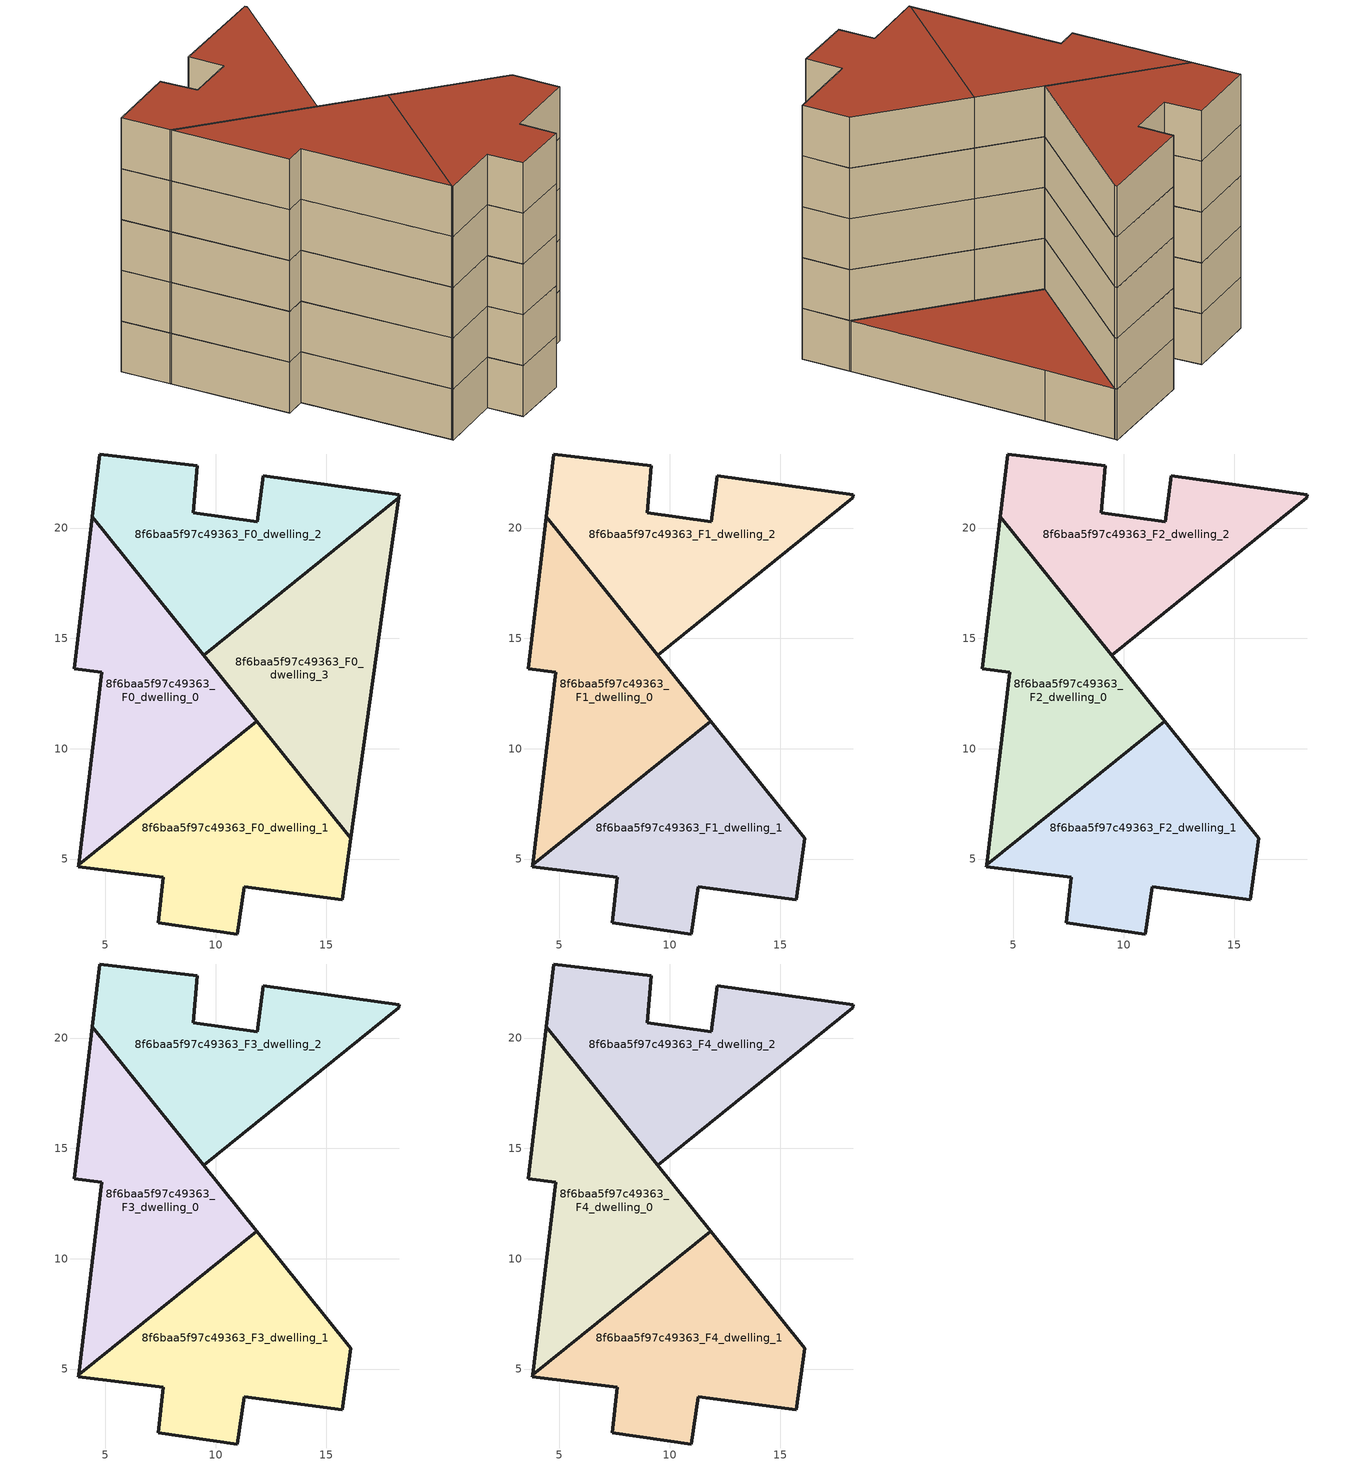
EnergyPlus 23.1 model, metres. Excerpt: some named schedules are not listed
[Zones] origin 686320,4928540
8f6baa5f97c49363_F0_dwelling_0
 floor ground (EU_floor_Construction): 11.86,11.24 4.41,20.51 3.58,13.61 4.84,13.46 3.79,4.75 z0
 wall outside (EU_wall_Construction): 4.41,20.51 11.86,11.24 3.79,4.75 4.84,13.46 3.58,13.61 4.41,20.51 z0:3
8f6baa5f97c49363_F0_dwelling_1
 floor ground (EU_floor_Construction): 15.74,3.16 16.13,5.93 11.86,11.24 3.79,4.75 3.78,4.64 7.64,4.18 7.41,2.11 10.98,1.6 11.29,3.74 z0
 wall outside (EU_wall_Construction): 7.41,2.11 7.64,4.18 3.78,4.64 3.79,4.75 11.86,11.24 16.13,5.93 15.74,3.16 11.29,3.74 10.98,1.6 7.41,2.11 z0:3
8f6baa5f97c49363_F0_dwelling_2
 floor ground (EU_floor_Construction): 18.3,21.36 18.32,21.51 12.17,22.36 11.88,20.29 8.99,20.69 9.17,22.82 4.76,23.35 4.41,20.51 9.45,14.24 z0
 wall outside (EU_wall_Construction): 9.45,14.24 4.41,20.51 4.76,23.35 9.17,22.82 8.99,20.69 11.88,20.29 12.17,22.36 18.32,21.51 18.3,21.36 9.45,14.24 z0:3
8f6baa5f97c49363_F0_dwelling_3
 floor ground (EU_floor_Construction): 16.13,5.93 17.7,17.28 18.3,21.36 9.45,14.24 z0
 wall outside (EU_wall_Construction): 18.3,21.36 17.7,17.28 16.13,5.93 9.45,14.24 18.3,21.36 z0:3
 roof outside (EU_roof_Construction): 18.3,21.36 17.7,17.28 16.13,5.93 9.45,14.24 z3
8f6baa5f97c49363_F1_dwelling_0
 floor to 8f6baa5f97c49363_F0_dwelling_0 (EU_floor_Construction): 11.86,11.24 4.41,20.51 3.58,13.61 4.84,13.46 3.79,4.75 z3
 wall outside (EU_wall_Construction): 4.41,20.51 11.86,11.24 3.79,4.75 4.84,13.46 3.58,13.61 4.41,20.51 z3:6
8f6baa5f97c49363_F1_dwelling_1
 floor to 8f6baa5f97c49363_F0_dwelling_1 (EU_floor_Construction): 15.74,3.16 16.13,5.93 11.86,11.24 3.79,4.75 3.77,4.64 7.63,4.18 7.4,2.11 10.98,1.6 11.28,3.74 z3
 wall outside (EU_wall_Construction): 7.41,2.11 7.64,4.18 3.78,4.64 3.79,4.75 11.86,11.24 16.13,5.93 15.74,3.16 11.29,3.74 10.98,1.6 7.41,2.11 z3:6
8f6baa5f97c49363_F1_dwelling_2
 floor to 8f6baa5f97c49363_F0_dwelling_2 (EU_floor_Construction): 18.3,21.36 18.32,21.51 12.17,22.36 11.88,20.29 8.99,20.69 9.17,22.82 4.76,23.35 4.41,20.51 9.45,14.24 z3
 wall outside (EU_wall_Construction): 9.45,14.24 4.41,20.51 4.76,23.35 9.17,22.82 8.99,20.69 11.88,20.29 12.17,22.36 18.32,21.51 18.3,21.36 9.45,14.24 z3:6
8f6baa5f97c49363_F2_dwelling_0
 floor to 8f6baa5f97c49363_F1_dwelling_0 (EU_floor_Construction): 11.86,11.24 4.41,20.51 3.58,13.61 4.84,13.46 3.79,4.75 z6
 wall outside (EU_wall_Construction): 4.41,20.51 11.86,11.24 3.79,4.75 4.84,13.46 3.58,13.61 4.41,20.51 z6:9
8f6baa5f97c49363_F2_dwelling_1
 floor to 8f6baa5f97c49363_F1_dwelling_1 (EU_floor_Construction): 15.74,3.16 16.13,5.93 11.86,11.24 3.79,4.75 3.77,4.64 7.63,4.18 7.4,2.11 10.98,1.6 11.28,3.74 z6
 wall outside (EU_wall_Construction): 7.41,2.11 7.64,4.18 3.78,4.64 3.79,4.75 11.86,11.24 16.13,5.93 15.74,3.16 11.29,3.74 10.98,1.6 7.41,2.11 z6:9
8f6baa5f97c49363_F2_dwelling_2
 floor to 8f6baa5f97c49363_F1_dwelling_2 (EU_floor_Construction): 18.3,21.36 18.32,21.51 12.17,22.36 11.88,20.29 8.99,20.69 9.17,22.82 4.76,23.35 4.41,20.51 9.45,14.24 z6
 wall outside (EU_wall_Construction): 9.45,14.24 4.41,20.51 4.76,23.35 9.17,22.82 8.99,20.69 11.88,20.29 12.17,22.36 18.32,21.51 18.3,21.36 9.45,14.24 z6:9
8f6baa5f97c49363_F3_dwelling_0
 floor to 8f6baa5f97c49363_F2_dwelling_0 (EU_floor_Construction): 11.86,11.24 4.41,20.51 3.58,13.61 4.84,13.46 3.79,4.75 z9
 wall outside (EU_wall_Construction): 4.41,20.51 11.86,11.24 3.79,4.75 4.84,13.46 3.58,13.61 4.41,20.51 z9:12
8f6baa5f97c49363_F3_dwelling_1
 floor to 8f6baa5f97c49363_F2_dwelling_1 (EU_floor_Construction): 15.74,3.16 16.13,5.93 11.86,11.24 3.79,4.75 3.77,4.64 7.63,4.18 7.4,2.11 10.98,1.6 11.28,3.74 z9
 wall outside (EU_wall_Construction): 7.41,2.11 7.64,4.18 3.78,4.64 3.79,4.75 11.86,11.24 16.13,5.93 15.74,3.16 11.29,3.74 10.98,1.6 7.41,2.11 z9:12
8f6baa5f97c49363_F3_dwelling_2
 floor to 8f6baa5f97c49363_F2_dwelling_2 (EU_floor_Construction): 18.3,21.36 18.32,21.51 12.17,22.36 11.88,20.29 8.99,20.69 9.17,22.82 4.76,23.35 4.41,20.51 9.45,14.24 z9
 wall outside (EU_wall_Construction): 9.45,14.24 4.41,20.51 4.76,23.35 9.17,22.82 8.99,20.69 11.88,20.29 12.17,22.36 18.32,21.51 18.3,21.36 9.45,14.24 z9:12
8f6baa5f97c49363_F4_dwelling_0
 floor to 8f6baa5f97c49363_F3_dwelling_0 (EU_floor_Construction): 11.86,11.24 4.41,20.51 3.58,13.61 4.84,13.46 3.79,4.75 z12
 wall outside (EU_wall_Construction): 4.41,20.51 11.86,11.24 3.79,4.75 4.84,13.46 3.58,13.61 4.41,20.51 z12:15
 roof outside (EU_roof_Construction): 4.41,20.51 11.86,11.24 3.79,4.75 4.84,13.46 3.58,13.61 z15
8f6baa5f97c49363_F4_dwelling_1
 floor to 8f6baa5f97c49363_F3_dwelling_1 (EU_floor_Construction): 15.74,3.16 16.13,5.93 11.86,11.24 3.79,4.75 3.77,4.64 7.63,4.18 7.4,2.11 10.98,1.6 11.28,3.74 z12
 wall outside (EU_wall_Construction): 7.41,2.11 7.64,4.18 3.78,4.64 3.79,4.75 11.86,11.24 16.13,5.93 15.74,3.16 11.29,3.74 10.98,1.6 7.41,2.11 z12:15
 roof outside (EU_roof_Construction): 11.86,11.24 16.13,5.93 15.74,3.16 11.29,3.74 10.98,1.6 7.41,2.11 7.64,4.18 3.78,4.64 3.79,4.75 z15
8f6baa5f97c49363_F4_dwelling_2
 floor to 8f6baa5f97c49363_F3_dwelling_2 (EU_floor_Construction): 18.3,21.36 18.32,21.51 12.17,22.36 11.88,20.29 8.99,20.69 9.17,22.82 4.76,23.35 4.41,20.51 9.45,14.24 z12
 wall outside (EU_wall_Construction): 9.45,14.24 4.41,20.51 4.76,23.35 9.17,22.82 8.99,20.69 11.88,20.29 12.17,22.36 18.32,21.51 18.3,21.36 9.45,14.24 z12:15
 roof outside (EU_roof_Construction): 18.32,21.51 18.3,21.36 9.45,14.24 4.41,20.51 4.76,23.35 9.17,22.82 8.99,20.69 11.88,20.29 12.17,22.36 z15
[Building]
EU S2 Campaign: North Axis=0; Terrain=City; Solar Distribution=FullExterior
[Site:Location]
Bologna: Latitude=44.5; Longitude=11.25; Time Zone=1; Elevation=37
[SizingPeriod:WeatherFileDays]
AnnualSizingPeriod: Begin Month=1; Begin Day of Month=1; End Month=12; End Day of Month=31; Day of Week for Start Day=Monday; Use Weather File Daylight Saving Period=No; Use Weather File Rain and Snow Indicators=No
[MATERIAL]
EU_InternalMass_Material: Roughness=MediumRough; Thickness=0.1; Conductivity=1; Density=1800; Specific Heat=900; Thermal Absorptance=0.9; Solar Absorptance=0.7; Visible Absorptance=0.7
[MATERIAL:NOMASS] Roughness=MediumRough; Thermal Absorptance=0.9; Solar Absorptance=0.7; Visible Absorptance=0.7
Name | Thermal Resistance
EU_wall_NoMass | 0.905828
EU_roof_NoMass | 0.37593
EU_floor_NoMass | 0.67114
[CONSTRUCTION]
EU_wall_Construction: EU_wall_NoMass
EU_roof_Construction: EU_roof_NoMass
EU_floor_Construction: EU_floor_NoMass
EU_InternalMass_Construction: EU_InternalMass_Material
[ZONE] Type=1; Multiplier=1; Ceiling Height=autocalculate; Floor Area=autocalculate; Part of Total Floor Area=Yes
Name | Volume
8f6baa5f97c49363_F0_dwelling_0 | 181.097
8f6baa5f97c49363_F1_dwelling_0; 8f6baa5f97c49363_F2_dwelling_0; 8f6baa5f97c49363_F3_dwelling_0; 8f6baa5f97c49363_F4_dwelling_0 | 181.096
8f6baa5f97c49363_F0_dwelling_1 | 181.113
8f6baa5f97c49363_F1_dwelling_1; 8f6baa5f97c49363_F2_dwelling_1; 8f6baa5f97c49363_F3_dwelling_1; 8f6baa5f97c49363_F4_dwelling_1 | 181.114
8f6baa5f97c49363_F0_dwelling_2; 8f6baa5f97c49363_F1_dwelling_2; 8f6baa5f97c49363_F2_dwelling_2; 8f6baa5f97c49363_F3_dwelling_2; 8f6baa5f97c49363_F4_dwelling_2 | 181.11
8f6baa5f97c49363_F0_dwelling_3 | 181.104
[INTERNALMASS] Construction=EU_InternalMass_Construction
Name | Zone or ZoneList | Surface Area
8f6baa5f97c49363_F0_dwelling_0_EU_InternalMass | 8f6baa5f97c49363_F0_dwelling_0 | 60.3653
8f6baa5f97c49363_F0_dwelling_1_EU_InternalMass | 8f6baa5f97c49363_F0_dwelling_1 | 60.3706
8f6baa5f97c49363_F0_dwelling_2_EU_InternalMass | 8f6baa5f97c49363_F0_dwelling_2 | 60.3704
8f6baa5f97c49363_F0_dwelling_3_EU_InternalMass | 8f6baa5f97c49363_F0_dwelling_3 | 60.3679
8f6baa5f97c49363_F1_dwelling_0_EU_InternalMass | 8f6baa5f97c49363_F1_dwelling_0 | 80.4935
8f6baa5f97c49363_F1_dwelling_1_EU_InternalMass | 8f6baa5f97c49363_F1_dwelling_1 | 80.4958
8f6baa5f97c49363_F1_dwelling_2_EU_InternalMass | 8f6baa5f97c49363_F1_dwelling_2 | 80.4897
8f6baa5f97c49363_F2_dwelling_0_EU_InternalMass | 8f6baa5f97c49363_F2_dwelling_0 | 80.4935
8f6baa5f97c49363_F2_dwelling_1_EU_InternalMass | 8f6baa5f97c49363_F2_dwelling_1 | 80.4958
8f6baa5f97c49363_F2_dwelling_2_EU_InternalMass | 8f6baa5f97c49363_F2_dwelling_2 | 80.4897
8f6baa5f97c49363_F3_dwelling_0_EU_InternalMass | 8f6baa5f97c49363_F3_dwelling_0 | 80.4935
8f6baa5f97c49363_F3_dwelling_1_EU_InternalMass | 8f6baa5f97c49363_F3_dwelling_1 | 80.4958
8f6baa5f97c49363_F3_dwelling_2_EU_InternalMass | 8f6baa5f97c49363_F3_dwelling_2 | 80.4897
8f6baa5f97c49363_F4_dwelling_0_EU_InternalMass | 8f6baa5f97c49363_F4_dwelling_0 | 80.4935
8f6baa5f97c49363_F4_dwelling_1_EU_InternalMass | 8f6baa5f97c49363_F4_dwelling_1 | 80.4958
8f6baa5f97c49363_F4_dwelling_2_EU_InternalMass | 8f6baa5f97c49363_F4_dwelling_2 | 80.4897
[OTHEREQUIPMENT] Fuel Type=Electricity; Design Level Calculation Method=Watts/Area; Power per Zone Floor Area=1; Fraction Latent=0; Fraction Radiant=0; Fraction Lost=0; Carbon Dioxide Generation Rate=0; EndUse Subcategory=EU_Step8_InternalGains
Name | Zone or ZoneList or Space or SpaceList | Schedule
EU_Step8_InternalGain_8f6baa5f97c49363_F0_dwelling_0_f000 | 8f6baa5f97c49363_F0_dwelling_0 | EU_Step8_GainSchedule_8f6baa5f97c49363_F0_dwelling_0_f000
EU_Step8_InternalGain_8f6baa5f97c49363_F0_dwelling_1_f000 | 8f6baa5f97c49363_F0_dwelling_1 | EU_Step8_GainSchedule_8f6baa5f97c49363_F0_dwelling_1_f000
EU_Step8_InternalGain_8f6baa5f97c49363_F0_dwelling_2_f000 | 8f6baa5f97c49363_F0_dwelling_2 | EU_Step8_GainSchedule_8f6baa5f97c49363_F0_dwelling_2_f000
EU_Step8_InternalGain_8f6baa5f97c49363_F0_dwelling_3_f000 | 8f6baa5f97c49363_F0_dwelling_3 | EU_Step8_GainSchedule_8f6baa5f97c49363_F0_dwelling_3_f000
EU_Step8_InternalGain_8f6baa5f97c49363_F1_dwelling_0_f000 | 8f6baa5f97c49363_F1_dwelling_0 | EU_Step8_GainSchedule_8f6baa5f97c49363_F1_dwelling_0_f000
EU_Step8_InternalGain_8f6baa5f97c49363_F1_dwelling_1_f000 | 8f6baa5f97c49363_F1_dwelling_1 | EU_Step8_GainSchedule_8f6baa5f97c49363_F1_dwelling_1_f000
EU_Step8_InternalGain_8f6baa5f97c49363_F1_dwelling_2_f000 | 8f6baa5f97c49363_F1_dwelling_2 | EU_Step8_GainSchedule_8f6baa5f97c49363_F1_dwelling_2_f000
EU_Step8_InternalGain_8f6baa5f97c49363_F2_dwelling_0_f000 | 8f6baa5f97c49363_F2_dwelling_0 | EU_Step8_GainSchedule_8f6baa5f97c49363_F2_dwelling_0_f000
EU_Step8_InternalGain_8f6baa5f97c49363_F2_dwelling_1_f000 | 8f6baa5f97c49363_F2_dwelling_1 | EU_Step8_GainSchedule_8f6baa5f97c49363_F2_dwelling_1_f000
EU_Step8_InternalGain_8f6baa5f97c49363_F2_dwelling_2_f000 | 8f6baa5f97c49363_F2_dwelling_2 | EU_Step8_GainSchedule_8f6baa5f97c49363_F2_dwelling_2_f000
EU_Step8_InternalGain_8f6baa5f97c49363_F3_dwelling_0_f000 | 8f6baa5f97c49363_F3_dwelling_0 | EU_Step8_GainSchedule_8f6baa5f97c49363_F3_dwelling_0_f000
EU_Step8_InternalGain_8f6baa5f97c49363_F3_dwelling_1_f000 | 8f6baa5f97c49363_F3_dwelling_1 | EU_Step8_GainSchedule_8f6baa5f97c49363_F3_dwelling_1_f000
EU_Step8_InternalGain_8f6baa5f97c49363_F3_dwelling_2_f000 | 8f6baa5f97c49363_F3_dwelling_2 | EU_Step8_GainSchedule_8f6baa5f97c49363_F3_dwelling_2_f000
EU_Step8_InternalGain_8f6baa5f97c49363_F4_dwelling_0_f000 | 8f6baa5f97c49363_F4_dwelling_0 | EU_Step8_GainSchedule_8f6baa5f97c49363_F4_dwelling_0_f000
EU_Step8_InternalGain_8f6baa5f97c49363_F4_dwelling_1_f000 | 8f6baa5f97c49363_F4_dwelling_1 | EU_Step8_GainSchedule_8f6baa5f97c49363_F4_dwelling_1_f000
EU_Step8_InternalGain_8f6baa5f97c49363_F4_dwelling_2_f000 | 8f6baa5f97c49363_F4_dwelling_2 | EU_Step8_GainSchedule_8f6baa5f97c49363_F4_dwelling_2_f000
[ZONEVENTILATION:DESIGNFLOWRATE] Schedule=EU_AlwaysOn; Design Flow Rate Calculation Method=AirChanges/Hour; Air Changes per Hour=0.73129; Ventilation Type=Natural; Fan Pressure Rise=0; Fan Total Efficiency=1; Constant Term Coefficient=1; Temperature Term Coefficient=0; Velocity Term Coefficient=0; Velocity Squared Term Coefficient=0; Minimum Indoor Temperature=-100; Maximum Indoor Temperature=100; Delta Temperature=-100; Minimum Outdoor Temperature=-100; Maximum Outdoor Temperature=100; Maximum Wind Speed=40
Name | Zone or ZoneList or Space or SpaceList
EU_ConstantAir_8f6baa5f97c49363_F0_dwelling_0 | 8f6baa5f97c49363_F0_dwelling_0
EU_ConstantAir_8f6baa5f97c49363_F0_dwelling_1 | 8f6baa5f97c49363_F0_dwelling_1
EU_ConstantAir_8f6baa5f97c49363_F0_dwelling_2 | 8f6baa5f97c49363_F0_dwelling_2
EU_ConstantAir_8f6baa5f97c49363_F0_dwelling_3 | 8f6baa5f97c49363_F0_dwelling_3
EU_ConstantAir_8f6baa5f97c49363_F1_dwelling_0 | 8f6baa5f97c49363_F1_dwelling_0
EU_ConstantAir_8f6baa5f97c49363_F1_dwelling_1 | 8f6baa5f97c49363_F1_dwelling_1
EU_ConstantAir_8f6baa5f97c49363_F1_dwelling_2 | 8f6baa5f97c49363_F1_dwelling_2
EU_ConstantAir_8f6baa5f97c49363_F2_dwelling_0 | 8f6baa5f97c49363_F2_dwelling_0
EU_ConstantAir_8f6baa5f97c49363_F2_dwelling_1 | 8f6baa5f97c49363_F2_dwelling_1
EU_ConstantAir_8f6baa5f97c49363_F2_dwelling_2 | 8f6baa5f97c49363_F2_dwelling_2
EU_ConstantAir_8f6baa5f97c49363_F3_dwelling_0 | 8f6baa5f97c49363_F3_dwelling_0
EU_ConstantAir_8f6baa5f97c49363_F3_dwelling_1 | 8f6baa5f97c49363_F3_dwelling_1
EU_ConstantAir_8f6baa5f97c49363_F3_dwelling_2 | 8f6baa5f97c49363_F3_dwelling_2
EU_ConstantAir_8f6baa5f97c49363_F4_dwelling_0 | 8f6baa5f97c49363_F4_dwelling_0
EU_ConstantAir_8f6baa5f97c49363_F4_dwelling_1 | 8f6baa5f97c49363_F4_dwelling_1
EU_ConstantAir_8f6baa5f97c49363_F4_dwelling_2 | 8f6baa5f97c49363_F4_dwelling_2
[HVACTEMPLATE:THERMOSTAT] Constant Heating Setpoint=20; Constant Cooling Setpoint=50
EU_HeatOnly_8f6baa5f97c49363_F0_dwelling_0; EU_HeatOnly_8f6baa5f97c49363_F0_dwelling_1; EU_HeatOnly_8f6baa5f97c49363_F0_dwelling_2; EU_HeatOnly_8f6baa5f97c49363_F0_dwelling_3; EU_HeatOnly_8f6baa5f97c49363_F1_dwelling_0; EU_HeatOnly_8f6baa5f97c49363_F1_dwelling_1; EU_HeatOnly_8f6baa5f97c49363_F1_dwelling_2; EU_HeatOnly_8f6baa5f97c49363_F2_dwelling_0; EU_HeatOnly_8f6baa5f97c49363_F2_dwelling_1; EU_HeatOnly_8f6baa5f97c49363_F2_dwelling_2; EU_HeatOnly_8f6baa5f97c49363_F3_dwelling_0; EU_HeatOnly_8f6baa5f97c49363_F3_dwelling_1; EU_HeatOnly_8f6baa5f97c49363_F3_dwelling_2; EU_HeatOnly_8f6baa5f97c49363_F4_dwelling_0; EU_HeatOnly_8f6baa5f97c49363_F4_dwelling_1; EU_HeatOnly_8f6baa5f97c49363_F4_dwelling_2
[HVACTEMPLATE:ZONE:IDEALLOADSAIRSYSTEM] System Availability Schedule=EU_AlwaysOn; Maximum Heating Supply Air Temperature=50; Minimum Cooling Supply Air Temperature=13; Maximum Heating Supply Air Humidity Ratio=0.0156; Minimum Cooling Supply Air Humidity Ratio=0.0077; Heating Limit=NoLimit; Cooling Limit=NoLimit; Heating Availability Schedule=EU_AlwaysOn; Cooling Availability Schedule=EU_CoolingOff; Dehumidification Control Type=ConstantSensibleHeatRatio; Cooling Sensible Heat Ratio=0.7; Dehumidification Setpoint=60; Humidification Control Type=None; Humidification Setpoint=30; Outdoor Air Method=None; Outdoor Air Flow Rate per Person=0.00944; Outdoor Air Flow Rate per Zone Floor Area=0; Outdoor Air Flow Rate per Zone=0; Demand Controlled Ventilation Type=None; Outdoor Air Economizer Type=NoEconomizer; Heat Recovery Type=None; Sensible Heat Recovery Effectiveness=0.7; Latent Heat Recovery Effectiveness=0.65
Name | Template Thermostat
8f6baa5f97c49363_F0_dwelling_0 | EU_HeatOnly_8f6baa5f97c49363_F0_dwelling_0
8f6baa5f97c49363_F0_dwelling_1 | EU_HeatOnly_8f6baa5f97c49363_F0_dwelling_1
8f6baa5f97c49363_F0_dwelling_2 | EU_HeatOnly_8f6baa5f97c49363_F0_dwelling_2
8f6baa5f97c49363_F0_dwelling_3 | EU_HeatOnly_8f6baa5f97c49363_F0_dwelling_3
8f6baa5f97c49363_F1_dwelling_0 | EU_HeatOnly_8f6baa5f97c49363_F1_dwelling_0
8f6baa5f97c49363_F1_dwelling_1 | EU_HeatOnly_8f6baa5f97c49363_F1_dwelling_1
8f6baa5f97c49363_F1_dwelling_2 | EU_HeatOnly_8f6baa5f97c49363_F1_dwelling_2
8f6baa5f97c49363_F2_dwelling_0 | EU_HeatOnly_8f6baa5f97c49363_F2_dwelling_0
8f6baa5f97c49363_F2_dwelling_1 | EU_HeatOnly_8f6baa5f97c49363_F2_dwelling_1
8f6baa5f97c49363_F2_dwelling_2 | EU_HeatOnly_8f6baa5f97c49363_F2_dwelling_2
8f6baa5f97c49363_F3_dwelling_0 | EU_HeatOnly_8f6baa5f97c49363_F3_dwelling_0
8f6baa5f97c49363_F3_dwelling_1 | EU_HeatOnly_8f6baa5f97c49363_F3_dwelling_1
8f6baa5f97c49363_F3_dwelling_2 | EU_HeatOnly_8f6baa5f97c49363_F3_dwelling_2
8f6baa5f97c49363_F4_dwelling_0 | EU_HeatOnly_8f6baa5f97c49363_F4_dwelling_0
8f6baa5f97c49363_F4_dwelling_1 | EU_HeatOnly_8f6baa5f97c49363_F4_dwelling_1
8f6baa5f97c49363_F4_dwelling_2 | EU_HeatOnly_8f6baa5f97c49363_F4_dwelling_2
